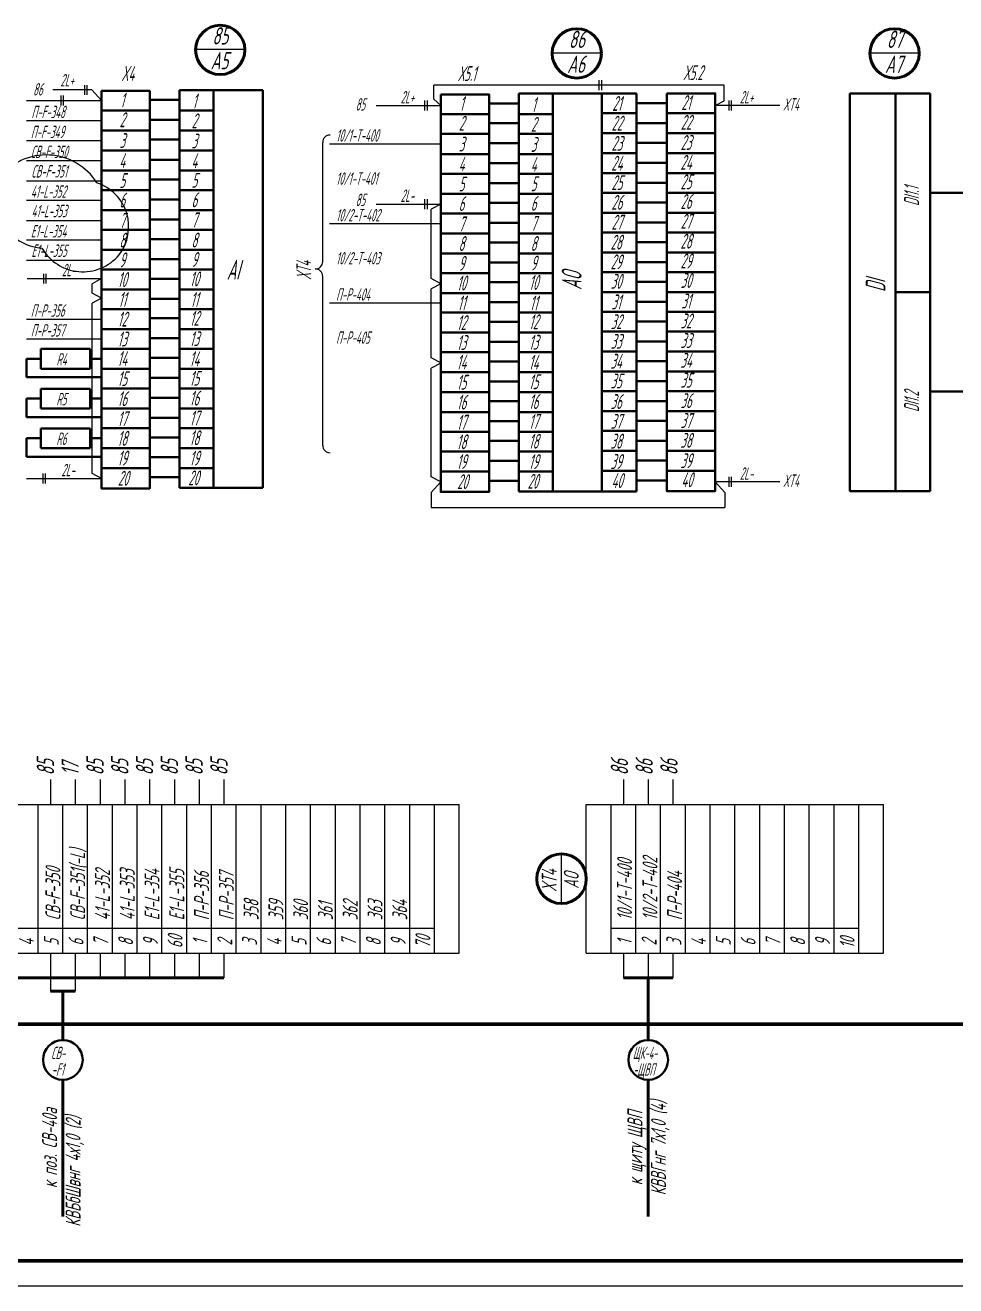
# Model space of a CAD drawing. Header units: millimetres. Extents: x -680 to 9204, y -4430 to 7779.
# Drawn here: x 2331 to 2518.8, y -537.1 to -282.9 of the extents above; entities that cross this region are included whole.
import ezdxf
from ezdxf.enums import TextEntityAlignment as Align

# ---------------------------------------------------------------- set-up
doc = ezdxf.new("R2010")
doc.units = ezdxf.units.MM
doc.layers.get('Defpoints').update_dxf_attribs({"color": 33})
for name, color, linetype, lineweight in [('Датчики', 31, 'Continuous', 50), ('Обводка', 6, 'Continuous', 25), ('Размерная', 4, 'Continuous', 25), ('Текст_КИП', 2, 'Continuous', 25), ('Толст.рамка', 7, 'Continuous', 60), ('Тонк.рамка', 10, 'Continuous', 20), ('Эл.кабель', 2, 'Continuous', 50)]:
    doc.layers.add(name, color=color, linetype=linetype, lineweight=lineweight)
doc.layers.add('ТЕКСТ', color=2, linetype='Continuous')
doc.styles.add('Simplex', font='simplex.shx', dxfattribs={"width": 0.7, "oblique": 15})

msp = doc.modelspace()

# ---------------------------------------------------------------- linework, layer by layer
at = {"color": 7, "linetype": 'ByBlock'}
for p, q in [((2365.363, -287.731), (2375.26, -287.731)), ((2437.332, -288.43), (2447.23, -288.43)), ((2501.466, -288.43), (2511.364, -288.43))]:
    msp.add_line(p, q, dxfattribs=at)
for p, q in [((2344.46, -295.949), (2336.558, -295.949)), ((2344.46, -295.949), (2346.384, -298.086)), ((2472.054, -295.003), (2413.443, -295.003)), ((2413.443, -297.815), (2413.443, -295.003)), ((2472.054, -298.147), (2472.054, -295.003)), ((2513.619, -296.655), (2513.619, -336.746)), ((2331.248, -298.086), (2346.384, -298.086)), ((2401.788, -299.105), (2414.854, -299.105)), ((2414.854, -299.105), (2413.443, -297.815)), ((2470.241, -299.105), (2472.054, -298.147)), ((2483.307, -299.105), (2470.241, -299.105)), ((2331.222, -302.098), (2346.384, -302.098)), ((2331.222, -306.14), (2346.384, -306.14)), ((2392.434, -306.839), (2414.854, -306.839)), ((2331.222, -310.166), (2346.384, -310.166)), ((2331.222, -314.29), (2346.384, -314.29)), ((2331.222, -318.169), (2346.384, -318.169)), ((2401.788, -318.967), (2414.854, -318.967)), ((2414.854, -318.967), (2412.942, -319.996)), ((2412.942, -334.009), (2412.942, -319.996)), ((2331.222, -322.294), (2346.384, -322.294)), ((2392.434, -322.91), (2414.854, -322.91)), ((2331.222, -326.173), (2346.384, -326.173)), ((2331.222, -330.297), (2346.384, -330.297)), ((2331.37, -334.005), (2346.384, -334.005)), ((2346.384, -334.005), (2344.472, -335.034)), ((2344.472, -336.901), (2344.472, -335.034)), ((2414.854, -335.038), (2412.942, -334.009)), ((2414.854, -335.038), (2412.942, -336.067)), ((2346.384, -337.931), (2344.472, -336.901)), ((2346.384, -337.931), (2344.472, -338.96)), ((2412.942, -349.953), (2412.942, -336.067)), ((2344.472, -373.28), (2344.472, -338.96)), ((2331.222, -342.167), (2346.384, -342.167)), ((2331.222, -346.167), (2346.384, -346.167)), ((2414.854, -350.982), (2412.942, -349.953)), ((2414.854, -351.025), (2412.942, -352.054)), ((2412.942, -373.979), (2412.942, -352.054)), ((2346.384, -374.31), (2344.472, -373.28)), ((2331.248, -374.31), (2346.384, -374.31)), ((2414.854, -375.008), (2412.93, -377.146)), ((2414.854, -375.008), (2412.942, -373.979)), ((2470.239, -375.008), (2472.163, -377.146)), ((2483.305, -375.008), (2470.239, -375.008)), ((2412.93, -377.146), (2412.93, -380.158)), ((2472.163, -377.146), (2472.163, -380.158)), ((2412.93, -380.158), (2472.163, -380.158))]:
    msp.add_line(p, q)
at = {"lineweight": 40}
for p, q in [((2362.115, -295.957), (2362.115, -376.214)), ((2362.115, -295.957), (2378.916, -295.957)), ((2368.987, -376.214), (2368.987, -295.957)), ((2378.916, -295.957), (2378.916, -376.214)), ((2430.585, -296.655), (2430.585, -376.913)), ((2430.585, -296.655), (2454.386, -296.655)), ((2437.457, -376.913), (2437.457, -296.655)), ((2447.386, -296.655), (2447.386, -376.913)), ((2447.386, -296.655), (2447.386, -376.838)), ((2447.386, -296.655), (2447.386, -376.838)), ((2454.386, -296.655), (2454.386, -376.913)), ((2497.44, -296.655), (2513.619, -296.655)), ((2497.44, -376.838), (2497.44, -296.655)), ((2506.619, -296.655), (2506.619, -376.838)), ((2513.619, -296.655), (2513.619, -376.838)), ((2356.142, -297.948), (2362.115, -297.948)), ((2424.612, -298.646), (2430.585, -298.646)), ((2454.386, -298.602), (2460.482, -298.602)), ((2346.384, -300.118), (2356.142, -300.118)), ((2356.142, -301.96), (2362.115, -301.96)), ((2362.115, -300.118), (2368.987, -300.118)), ((2414.854, -300.816), (2424.612, -300.816)), ((2430.585, -300.816), (2437.457, -300.816)), ((2447.386, -300.636), (2454.386, -300.636)), ((2460.482, -300.636), (2470.241, -300.636)), ((2346.384, -304.13), (2356.142, -304.13)), ((2362.115, -304.13), (2368.987, -304.13)), ((2414.854, -304.829), (2424.612, -304.829)), ((2424.612, -302.658), (2430.585, -302.658)), ((2430.585, -304.829), (2437.457, -304.829)), ((2447.386, -304.648), (2454.386, -304.648)), ((2454.386, -302.614), (2460.482, -302.614)), ((2460.482, -304.648), (2470.241, -304.648)), ((2356.142, -305.972), (2362.115, -305.972)), ((2424.612, -306.67), (2430.585, -306.67)), ((2454.386, -306.626), (2460.482, -306.626)), ((2346.384, -308.172), (2356.142, -308.172)), ((2356.142, -310.014), (2362.115, -310.014)), ((2362.115, -308.172), (2368.987, -308.172)), ((2414.854, -308.871), (2424.612, -308.871)), ((2430.585, -308.871), (2437.457, -308.871)), ((2447.386, -308.69), (2454.386, -308.69)), ((2460.482, -308.69), (2470.241, -308.69)), ((2346.384, -312.197), (2356.142, -312.197)), ((2362.115, -312.197), (2368.987, -312.197)), ((2424.612, -310.712), (2430.585, -310.712)), ((2447.386, -312.716), (2454.386, -312.716)), ((2454.386, -310.668), (2460.482, -310.668)), ((2460.482, -312.716), (2470.24, -312.716)), ((2356.142, -314.039), (2362.115, -314.039)), ((2414.854, -312.896), (2424.612, -312.896)), ((2424.612, -314.738), (2430.585, -314.738)), ((2430.585, -312.896), (2437.457, -312.896)), ((2454.386, -314.693), (2460.482, -314.693)), ((2346.384, -316.176), (2356.142, -316.176)), ((2362.115, -316.176), (2368.987, -316.176)), ((2414.854, -316.874), (2424.612, -316.874)), ((2430.585, -316.874), (2437.457, -316.874)), ((2447.386, -316.694), (2454.386, -316.694)), ((2460.482, -316.694), (2470.24, -316.694)), ((2513.619, -316.701), (2525.051, -316.701)), ((2346.384, -320.201), (2356.142, -320.201)), ((2356.142, -318.017), (2362.115, -318.017)), ((2362.115, -320.201), (2368.987, -320.201)), ((2424.612, -318.716), (2430.585, -318.716)), ((2454.386, -318.671), (2460.482, -318.671)), ((2356.142, -322.043), (2362.115, -322.043)), ((2414.854, -320.899), (2424.612, -320.899)), ((2424.612, -322.741), (2430.585, -322.741)), ((2430.585, -320.899), (2437.457, -320.899)), ((2447.386, -320.719), (2454.386, -320.719)), ((2454.386, -322.697), (2460.482, -322.697)), ((2460.482, -320.719), (2470.24, -320.719)), ((2346.384, -324.179), (2356.142, -324.179)), ((2362.115, -324.179), (2368.987, -324.179)), ((2414.854, -324.878), (2424.612, -324.878)), ((2430.585, -324.878), (2437.457, -324.878)), ((2447.386, -324.698), (2454.386, -324.698)), ((2460.482, -324.698), (2470.24, -324.698)), ((2356.142, -326.021), (2362.115, -326.021)), ((2424.612, -326.72), (2430.585, -326.72)), ((2454.386, -326.675), (2460.482, -326.675)), ((2346.384, -328.205), (2356.142, -328.205)), ((2356.142, -330.046), (2362.115, -330.046)), ((2362.115, -328.205), (2368.987, -328.205)), ((2414.854, -328.903), (2424.612, -328.903)), ((2430.585, -328.903), (2437.457, -328.903)), ((2447.386, -328.723), (2454.386, -328.723)), ((2460.482, -328.723), (2470.24, -328.723)), ((2346.384, -332.183), (2356.142, -332.183)), ((2362.115, -332.183), (2368.987, -332.183)), ((2414.854, -332.881), (2424.612, -332.881)), ((2424.612, -330.745), (2430.585, -330.745)), ((2430.585, -332.881), (2437.457, -332.881)), ((2447.386, -332.701), (2454.386, -332.701)), ((2454.386, -330.7), (2460.482, -330.7)), ((2460.482, -332.701), (2470.24, -332.701)), ((2356.142, -334.025), (2362.115, -334.025)), ((2424.612, -334.723), (2430.585, -334.723)), ((2454.386, -334.679), (2460.482, -334.679)), ((2346.384, -336.208), (2356.142, -336.208)), ((2356.142, -338.05), (2362.115, -338.05)), ((2362.115, -336.208), (2368.987, -336.208)), ((2414.854, -336.907), (2424.612, -336.907)), ((2430.585, -336.907), (2437.457, -336.907)), ((2447.386, -336.727), (2454.386, -336.727)), ((2460.482, -336.727), (2470.24, -336.727)), ((2513.619, -336.746), (2506.619, -336.746)), ((2346.384, -340.154), (2356.142, -340.154)), ((2362.115, -340.154), (2368.987, -340.154)), ((2424.612, -338.748), (2430.585, -338.748)), ((2447.386, -340.672), (2454.386, -340.672)), ((2454.386, -338.704), (2460.482, -338.704)), ((2460.482, -340.672), (2470.24, -340.672)), ((2356.142, -341.996), (2362.115, -341.996)), ((2414.854, -340.852), (2424.612, -340.852)), ((2424.612, -342.694), (2430.585, -342.694)), ((2430.585, -340.852), (2437.457, -340.852)), ((2454.386, -342.65), (2460.482, -342.65)), ((2346.384, -344.179), (2356.142, -344.179)), ((2362.115, -344.179), (2368.987, -344.179)), ((2414.854, -344.878), (2424.612, -344.878)), ((2430.585, -344.878), (2437.457, -344.878)), ((2447.386, -344.698), (2454.386, -344.698)), ((2460.482, -344.698), (2470.24, -344.698)), ((2334.132, -352.175), (2334.132, -348.175)), ((2344.132, -348.175), (2334.132, -348.175)), ((2344.132, -348.175), (2344.132, -352.175)), ((2346.384, -348.17), (2356.141, -348.17)), ((2356.142, -346.021), (2362.115, -346.021)), ((2362.115, -348.17), (2368.987, -348.17)), ((2424.611, -346.719), (2430.585, -346.719)), ((2454.386, -346.675), (2460.482, -346.675)), ((2334.132, -350.175), (2331.222, -350.175)), ((2331.222, -350.175), (2331.222, -353.903)), ((2344.132, -350.175), (2346.384, -350.175)), ((2356.141, -350.011), (2362.115, -350.011)), ((2414.854, -348.868), (2424.611, -348.868)), ((2424.611, -350.71), (2430.585, -350.71)), ((2430.585, -348.868), (2437.457, -348.868)), ((2447.386, -348.688), (2454.386, -348.688)), ((2454.386, -350.665), (2460.482, -350.665)), ((2460.482, -348.688), (2470.24, -348.688)), ((2344.132, -352.175), (2334.132, -352.175)), ((2346.384, -352.195), (2356.141, -352.195)), ((2362.115, -352.195), (2368.987, -352.195)), ((2414.854, -352.893), (2424.611, -352.893)), ((2430.585, -352.893), (2437.457, -352.893)), ((2447.386, -352.713), (2454.386, -352.713)), ((2460.482, -352.713), (2470.24, -352.713)), ((2331.222, -353.903), (2346.384, -353.903)), ((2356.141, -354.037), (2362.115, -354.037)), ((2424.611, -354.735), (2430.585, -354.735)), ((2454.386, -354.691), (2460.482, -354.691)), ((2334.132, -358.201), (2331.222, -358.201)), ((2331.222, -358.201), (2331.222, -361.929)), ((2334.132, -360.201), (2334.132, -356.201)), ((2344.132, -356.201), (2334.132, -356.201)), ((2344.132, -356.201), (2344.132, -360.201)), ((2344.132, -358.201), (2346.384, -358.201)), ((2346.384, -356.196), (2356.141, -356.196)), ((2356.141, -358.038), (2362.115, -358.038)), ((2362.115, -356.196), (2368.987, -356.196)), ((2414.854, -356.894), (2424.611, -356.894)), ((2430.585, -356.894), (2437.457, -356.894)), ((2447.386, -356.714), (2454.386, -356.714)), ((2460.482, -356.714), (2470.24, -356.714)), ((2513.619, -356.792), (2525.051, -356.792)), ((2344.132, -360.201), (2334.132, -360.201)), ((2346.384, -360.221), (2356.141, -360.221)), ((2362.115, -360.221), (2368.987, -360.221)), ((2414.854, -360.92), (2424.611, -360.92)), ((2424.611, -358.736), (2430.585, -358.736)), ((2430.585, -360.92), (2437.457, -360.92)), ((2447.386, -360.74), (2454.386, -360.74)), ((2454.386, -358.692), (2460.482, -358.692)), ((2460.482, -360.74), (2470.24, -360.74)), ((2331.222, -361.929), (2346.384, -361.929)), ((2356.141, -362.063), (2362.115, -362.063)), ((2424.611, -362.761), (2430.585, -362.761)), ((2454.386, -362.717), (2460.482, -362.717)), ((2334.132, -368.198), (2334.132, -364.198)), ((2344.132, -364.198), (2334.132, -364.198)), ((2344.132, -364.198), (2344.132, -368.198)), ((2346.384, -364.193), (2356.141, -364.193)), ((2356.141, -366.035), (2362.115, -366.035)), ((2362.115, -364.193), (2368.987, -364.193)), ((2414.854, -364.892), (2424.611, -364.892)), ((2430.585, -364.892), (2437.457, -364.892)), ((2447.386, -364.712), (2454.386, -364.712)), ((2460.482, -364.712), (2470.24, -364.712)), ((2334.132, -366.198), (2331.222, -366.198)), ((2331.222, -366.198), (2331.222, -369.927)), ((2344.132, -368.198), (2334.132, -368.198)), ((2344.132, -366.198), (2346.384, -366.198)), ((2346.384, -368.194), (2356.141, -368.194)), ((2362.115, -368.194), (2368.987, -368.194)), ((2424.611, -366.734), (2430.585, -366.734)), ((2454.386, -366.689), (2460.482, -366.689)), ((2331.222, -369.927), (2346.384, -369.927)), ((2356.141, -370.036), (2362.115, -370.036)), ((2414.854, -368.893), (2424.611, -368.893)), ((2424.611, -370.735), (2430.585, -370.735)), ((2430.585, -368.893), (2437.457, -368.893)), ((2447.386, -368.713), (2454.386, -368.713)), ((2454.386, -370.69), (2460.482, -370.69)), ((2460.482, -368.713), (2470.24, -368.713)), ((2346.384, -372.22), (2356.141, -372.22)), ((2362.115, -372.22), (2368.987, -372.22)), ((2414.854, -372.918), (2424.611, -372.918)), ((2430.585, -372.918), (2437.457, -372.918)), ((2447.386, -372.738), (2454.386, -372.738)), ((2460.482, -372.738), (2470.239, -372.738)), ((2356.141, -374.061), (2362.115, -374.061)), ((2362.115, -376.214), (2378.916, -376.214)), ((2424.611, -374.76), (2430.585, -374.76)), ((2454.386, -374.715), (2460.482, -374.715)), ((2430.585, -376.913), (2454.386, -376.913)), ((2513.619, -376.838), (2497.44, -376.838))]:
    msp.add_line(p, q, dxfattribs=at)
at = {"color": 2, "ltscale": 0.5}
for p, q in [((2336.089, -435.04), (2336.089, -440.04)), ((2341.089, -435.04), (2341.089, -440.04)), ((2346.089, -435.04), (2346.089, -440.04)), ((2351.089, -435.04), (2351.089, -440.04)), ((2356.089, -435.04), (2356.089, -440.04)), ((2361.089, -435.04), (2361.089, -440.04)), ((2366.089, -435.04), (2366.089, -440.04)), ((2371.089, -435.04), (2371.089, -440.04)), ((2451.726, -435.04), (2451.726, -440.04)), ((2456.726, -435.04), (2456.726, -440.04)), ((2336.089, -470.04), (2336.089, -477.727)), ((2341.089, -470.04), (2341.089, -477.727)), ((2346.089, -470.04), (2346.089, -475.04)), ((2351.089, -470.04), (2351.089, -475.04)), ((2356.089, -470.04), (2356.089, -475.04)), ((2361.089, -470.04), (2361.089, -475.04)), ((2366.089, -470.04), (2366.089, -475.04)), ((2371.089, -470.04), (2371.089, -475.04)), ((2451.726, -470.04), (2451.726, -475.04)), ((2456.726, -470.04), (2456.726, -475.04))]:
    msp.add_line(p, q, dxfattribs=at)
at = {"color": 2}
for p, q in [((2058.589, -440.04), (2418.589, -440.04)), ((2333.589, -470.04), (2333.589, -440.04)), ((2338.589, -470.04), (2338.589, -440.04)), ((2343.589, -470.04), (2343.589, -440.04)), ((2348.589, -470.04), (2348.589, -440.04)), ((2353.589, -470.04), (2353.589, -440.04)), ((2358.589, -470.04), (2358.589, -440.04)), ((2363.589, -470.04), (2363.589, -440.04)), ((2368.589, -470.04), (2368.589, -440.04)), ((2373.589, -470.04), (2373.589, -440.04)), ((2378.589, -470.04), (2378.589, -440.04)), ((2383.589, -470.04), (2383.589, -440.04)), ((2388.589, -470.04), (2388.589, -440.04)), ((2393.589, -470.04), (2393.589, -440.04)), ((2398.589, -470.04), (2398.589, -440.04)), ((2403.589, -470.04), (2403.589, -440.04)), ((2408.589, -470.04), (2408.589, -440.04)), ((2413.589, -470.04), (2413.589, -440.04)), ((2418.589, -470.04), (2418.589, -440.04)), ((2444.226, -470.04), (2444.226, -440.04)), ((2444.226, -440.04), (2504.226, -440.04)), ((2449.226, -470.04), (2449.226, -440.04)), ((2454.226, -470.04), (2454.226, -440.04)), ((2459.226, -470.04), (2459.226, -440.04)), ((2464.226, -470.04), (2464.226, -440.04)), ((2469.226, -470.04), (2469.226, -440.04)), ((2474.226, -470.04), (2474.226, -440.04)), ((2479.226, -470.04), (2479.226, -440.04)), ((2484.226, -470.04), (2484.226, -440.04)), ((2489.226, -470.04), (2489.226, -440.04)), ((2494.226, -470.04), (2494.226, -440.04)), ((2499.226, -470.04), (2499.226, -440.04)), ((2504.226, -470.04), (2504.226, -440.04)), ((2063.589, -465.009), (2413.589, -465.009)), ((2449.226, -465.009), (2499.226, -465.009)), ((2058.589, -470.04), (2418.589, -470.04)), ((2444.226, -470.04), (2504.226, -470.04))]:
    msp.add_line(p, q, dxfattribs=at)
at = {"color": 5, "lineweight": 60}
msp.add_line((3207.603, -484.355), (1996.114, -484.355), dxfattribs=at)
at = {"lineweight": 40}
for points in [[(2346.384, -296.137), (2356.142, -296.137), (2356.141, -376.319), (2346.384, -376.319)], [(2414.854, -296.835), (2424.612, -296.835), (2424.611, -377.018), (2414.854, -377.018)], [(2460.482, -296.655), (2470.241, -296.655), (2470.239, -376.838), (2460.482, -376.838)]]:
    msp.add_lwpolyline(points, close=True, dxfattribs=at)
at = {"layer": 'Defpoints'}
msp.add_line((2392.434, -338.917), (2414.854, -338.917), dxfattribs=at)
at = {"layer": 'Defpoints', "color": 2, "ltscale": 0.5}
for p, q in [((2461.726, -435.04), (2461.726, -440.04)), ((2461.726, -470.04), (2461.726, -475.04))]:
    msp.add_line(p, q, dxfattribs=at)
at = {"layer": 'Defpoints', "lineweight": -3}
msp.add_line((2439.226, -460.04), (2439.226, -450.04), dxfattribs=at)
at = {"layer": 'Defpoints', "color": 2}
msp.add_lwpolyline([(2325.788, -313.675, 0.5205671), (2334.363, -327.832, 0.5205671), (2334.363, -327.832, 0.5205671), (2349.928, -329.229, 0.5205671), (2349.928, -329.229, 0.5205671), (2345.454, -314.699, 0.5205671), (2345.454, -314.699, 0.5205671)], format="xyb", close=True, dxfattribs=at)
at = {"layer": 'Датчики'}
for centre, radius in [((2370.341, -287.868), 4.979), ((2442.311, -288.566), 4.979), ((2506.445, -288.566), 4.979), ((2439.226, -455.04), 5)]:
    msp.add_circle(centre, radius, dxfattribs=at)
at = {"layer": 'Обводка'}
for p, q in [((2391.031, -330.548), (2391.031, -306.543)), ((2391.031, -367.672), (2391.031, -333.528))]:
    msp.add_line(p, q, dxfattribs=at)
for centre, start, end in [((2392.531, -306.543), 90, 180), ((2389.531, -330.548), 270, 0), ((2389.531, -333.548), 0, 90), ((2392.531, -367.618), 180, 270)]:
    msp.add_arc(centre, 1.5, start, end, dxfattribs=at)
at = {"layer": 'Размерная', "ltscale": 0.9}
for p, q in [((2446.776, -294.003), (2446.776, -296.003)), ((2447.276, -294.003), (2447.276, -296.003)), ((2338.169, -297.086), (2338.169, -299.086)), ((2338.669, -297.086), (2338.669, -299.086)), ((2342.958, -294.949), (2342.958, -296.949)), ((2343.458, -294.949), (2343.458, -296.949)), ((2411.602, -298.105), (2411.602, -300.105)), ((2412.102, -298.105), (2412.102, -300.105)), ((2472.983, -298.105), (2472.983, -300.105)), ((2473.483, -298.105), (2473.483, -300.105)), ((2411.602, -317.967), (2411.602, -319.967)), ((2412.102, -317.967), (2412.102, -319.967)), ((2334.651, -333.005), (2334.651, -335.005)), ((2335.151, -333.005), (2335.151, -335.005)), ((2334.529, -373.31), (2334.529, -375.31)), ((2335.029, -373.31), (2335.029, -375.31)), ((2472.982, -374.008), (2472.982, -376.008)), ((2473.482, -374.008), (2473.482, -376.008))]:
    msp.add_line(p, q, dxfattribs=at)
at = {"layer": 'Толст.рамка'}
msp.add_line((3220.172, -532.145), (1985.172, -532.145), dxfattribs=at)
at = {"layer": 'Тонк.рамка'}
msp.add_line((1965.172, -537.145), (3225.172, -537.145), dxfattribs=at)
at = {"layer": 'Эл.кабель'}
for p, q in [((2146.089, -475.04), (2371.089, -475.04)), ((2451.726, -475.04), (2461.726, -475.04)), ((2456.726, -487.589), (2456.726, -475.04)), ((2336.089, -477.727), (2341.089, -477.727)), ((2338.589, -487.589), (2338.589, -477.727)), ((2338.589, -495.589), (2338.589, -523.176)), ((2456.726, -495.589), (2456.726, -523.176))]:
    msp.add_line(p, q, dxfattribs=at)
at = {"layer": 'Эл.кабель', "lineweight": 40}
for centre in [(2338.589, -491.589), (2456.726, -491.589)]:
    msp.add_circle(centre, 4, dxfattribs=at)

# ---------------------------------------------------------------- texts
at = {"layer": 'Defpoints', "style": 'Simplex', "oblique": 15, "width": 0.5}
for s, p in [('10/1-Т-401', (2393.711, -315.063)), ('10/2-Т-403', (2393.711, -331.134)), ('П-P-404', (2393.711, -338.451)), ('П-P-405', (2393.711, -347.141))]:
    msp.add_text(s, height=2.5, dxfattribs=at).set_placement(p)
msp.add_text('AI', height=4, dxfattribs=at).set_placement((2372.943, -332.195), align=Align.MIDDLE)
msp.add_text('AO', height=4, rotation=90, dxfattribs=at).set_placement((2441.271, -334.433), align=Align.MIDDLE)
at = {"layer": 'Defpoints', "style": 'Simplex', "oblique": 15, "width": 0.6}
for s, height, p in [('86', 3.5, (2462.663, -434.201)), ('П-P-404', 3, (2463.559, -463.431)), ('358', 3, (2378.088, -463.431)), ('359', 3, (2383.088, -463.431)), ('360', 3, (2388.088, -463.431)), ('361', 3, (2393.088, -463.431)), ('362', 3, (2398.088, -463.431)), ('363', 3, (2403.088, -463.431)), ('364', 3, (2408.088, -463.431))]:
    msp.add_text(s, height=height, rotation=90, dxfattribs=at).set_placement(p)
at = {"layer": 'ТЕКСТ', "style": 'Simplex', "oblique": 15}
for s, height, width, p in [('85', 3.5, 0.6, (2370.347, -286.783)), ('86', 3.5, 0.6, (2442.317, -287.482)), ('87', 3.5, 0.6, (2506.45, -287.482)), ('2L+', 2.5, 0.5, (2339.437, -295.234)), ('2L+', 2.5, 0.5, (2408.108, -298.655)), ('2L+', 2.5, 0.5, (2476.561, -298.655)), ('2L-', 2.5, 0.5, (2408.108, -318.516)), ('2L-', 2.5, 0.5, (2339.765, -333.507)), ('2L-', 2.5, 0.5, (2339.638, -373.859)), ('2L-', 2.5, 0.5, (2476.559, -374.557))]:
    msp.add_text(s, height=height, dxfattribs=dict(at, width=width)).set_placement(p, align=Align.CENTER)
at = {"layer": 'ТЕКСТ', "style": 'Simplex', "oblique": 15, "width": 0.6}
for s, p in [('А5', (2370.17, -290.055)), ('А6', (2442.14, -290.753)), ('А7', (2506.274, -290.753))]:
    msp.add_text(s, height=3.5, dxfattribs=at).set_placement(p, align=Align.MIDDLE)
at = {"layer": 'ТЕКСТ', "color": 4, "style": 'Simplex', "oblique": 15, "width": 0.5}
for s, p in [('X4', (2351.678, -292.622)), ('Х5.1', (2420.148, -292.648)), ('Х5.2', (2465.777, -292.468))]:
    msp.add_text(s, height=3, dxfattribs=at).set_placement(p, align=Align.MIDDLE)
at = {"layer": 'ТЕКСТ', "style": 'Simplex', "oblique": 15, "width": 0.5}
for s, p in [('86', (2332.576, -297.068)), ('П-F-348', (2332.25, -301.632)), ('85', (2397.653, -300.108)), ('XT4', (2483.946, -300.108)), ('П-F-349', (2332.12, -305.661)), ('10/1-Т-400', (2393.711, -306.372)), ('СВ-F-350', (2332.12, -309.687)), ('СВ-F-351', (2332.25, -313.612)), ('41-L-352', (2332.12, -317.69)), ('85', (2397.653, -319.361)), ('41-L-353', (2332.25, -321.616)), ('10/2-Т-402', (2393.711, -322.443)), ('Е1-L-354', (2332.12, -325.694)), ('Е1-L-355', (2332.25, -329.62)), ('П-P-356', (2332.12, -341.688)), ('П-P-357', (2332.12, -345.689)), ('R4', (2337.282, -351.531)), ('R5', (2337.282, -359.557)), ('R6', (2337.282, -367.554)), ('XT4', (2483.945, -376.01))]:
    msp.add_text(s, height=2.5, dxfattribs=at).set_placement(p)
at = {"layer": 'ТЕКСТ', "color": 2, "style": 'Simplex', "oblique": 15, "width": 0.5}
for s, p in [('1', (2350.56, -299.478)), ('1', (2365.114, -299.693)), ('1', (2419.03, -300.176)), ('1', (2433.584, -300.391)), ('21', (2450.392, -300.166)), ('21', (2464.348, -299.996)), ('2', (2350.56, -303.458)), ('2', (2365.114, -303.673)), ('2', (2419.03, -304.157)), ('2', (2433.584, -304.372)), ('22', (2450.392, -304.146)), ('22', (2464.348, -303.977)), ('3', (2350.56, -307.664)), ('3', (2365.114, -307.741)), ('23', (2464.348, -308.044)), ('3', (2419.03, -308.362)), ('3', (2433.584, -308.439)), ('23', (2450.392, -308.214)), ('4', (2350.56, -311.685)), ('4', (2365.114, -311.741)), ('4', (2419.03, -312.383)), ('4', (2433.584, -312.439)), ('24', (2450.392, -312.214)), ('24', (2464.348, -312.044)), ('5', (2350.56, -315.723)), ('5', (2365.114, -315.673)), ('5', (2419.03, -316.421)), ('5', (2433.584, -316.372)), ('25', (2450.392, -316.146)), ('25', (2464.348, -315.977)), ('6', (2350.56, -319.67)), ('6', (2365.114, -319.612)), ('6', (2419.03, -320.368)), ('6', (2433.584, -320.311)), ('26', (2450.392, -320.113)), ('26', (2464.348, -319.943)), ('7', (2350.56, -323.767)), ('7', (2365.114, -323.648)), ('7', (2419.03, -324.465)), ('7', (2433.584, -324.347)), ('27', (2450.392, -324.113)), ('27', (2464.348, -323.943)), ('8', (2350.56, -327.728)), ('8', (2365.114, -327.721)), ('8', (2419.03, -328.426)), ('8', (2433.584, -328.419)), ('28', (2450.242, -328.155)), ('28', (2464.348, -327.943)), ('9', (2350.56, -331.717)), ('9', (2365.114, -331.643)), ('9', (2419.03, -332.416)), ('9', (2433.584, -332.341)), ('29', (2450.242, -332.113)), ('29', (2464.348, -331.943)), ('10', (2350.56, -335.69)), ('10', (2365.114, -335.566)), ('30', (2450.242, -336.046)), ('30', (2464.348, -335.876)), ('10', (2419.03, -336.389)), ('10', (2433.584, -336.264)), ('11', (2350.56, -339.711)), ('11', (2365.114, -339.715)), ('11', (2419.03, -340.41)), ('11', (2433.584, -340.413)), ('31', (2450.242, -340.194)), ('31', (2464.348, -340.025)), ('12', (2350.56, -343.667)), ('12', (2365.114, -343.506)), ('12', (2419.03, -344.365)), ('12', (2433.584, -344.205)), ('32', (2450.242, -344.194)), ('32', (2464.348, -344.025)), ('13', (2350.56, -347.69)), ('13', (2365.114, -347.63)), ('13', (2419.03, -348.388)), ('13', (2433.584, -348.328)), ('33', (2450.242, -348.161)), ('33', (2464.348, -347.991)), ('14', (2350.56, -351.629)), ('14', (2365.114, -351.67)), ('14', (2419.03, -352.328)), ('14', (2433.584, -352.368)), ('34', (2450.242, -352.161)), ('34', (2464.348, -351.991)), ('15', (2350.56, -355.691)), ('15', (2365.114, -355.61)), ('15', (2419.03, -356.39)), ('15', (2433.584, -356.308)), ('35', (2450.242, -356.161)), ('35', (2464.348, -355.991)), ('16', (2350.56, -359.72)), ('16', (2365.114, -359.607)), ('16', (2419.03, -360.418)), ('16', (2433.584, -360.305)), ('36', (2450.242, -360.295)), ('36', (2464.348, -360.125)), ('17', (2350.56, -363.765)), ('17', (2365.114, -363.607)), ('17', (2419.03, -364.463)), ('17', (2433.584, -364.305)), ('37', (2450.242, -364.295)), ('37', (2464.348, -364.125)), ('18', (2350.56, -367.715)), ('18', (2365.114, -367.607)), ('18', (2419.03, -368.414)), ('18', (2433.584, -368.305)), ('38', (2450.242, -368.295)), ('38', (2464.348, -368.125)), ('19', (2350.56, -371.708)), ('19', (2365.114, -371.708)), ('19', (2419.03, -372.406)), ('19', (2433.584, -372.406)), ('39', (2450.242, -372.396)), ('39', (2464.348, -372.226)), ('20', (2350.75, -375.765)), ('20', (2364.961, -375.685)), ('20', (2419.22, -376.463)), ('20', (2433.431, -376.384)), ('40', (2450.432, -376.239)), ('40', (2464.539, -376.069))]:
    msp.add_text(s, height=3, dxfattribs=at).set_placement(p, align=Align.CENTER)
at = {"layer": 'ТЕКСТ', "color": 1, "style": 'Simplex', "oblique": 15, "width": 0.5}
msp.add_text('XT4', height=3, rotation=90, dxfattribs=at).set_placement((2388.723, -332.365), align=Align.CENTER)
at = {"layer": 'ТЕКСТ', "style": 'Simplex', "oblique": 15, "width": 0.6}
for s, height, p in [('85', 3.5, (2336.823, -434.201)), ('17', 3.5, (2341.823, -434.201)), ('85', 3.5, (2346.823, -434.201)), ('85', 3.5, (2351.823, -434.201)), ('85', 3.5, (2356.823, -434.201)), ('85', 3.5, (2361.823, -434.201)), ('85', 3.5, (2366.823, -434.201)), ('85', 3.5, (2371.823, -434.201)), ('86', 3.5, (2452.663, -434.201)), ('86', 3.5, (2457.663, -434.201)), ('СВ-F-351(-L)', 3, (2343.088, -463.431)), ('СВ-F-350', 3, (2338.088, -463.431)), ('Е1-L-355', 3, (2363.088, -463.431)), ('10/1-Т-400', 3, (2453.447, -463.431)), ('10/2-Т-402', 3, (2458.581, -463.431)), ('41-L-352', 3, (2348.088, -463.431)), ('41-L-353', 3, (2353.088, -463.431)), ('Е1-L-354', 3, (2358.088, -463.431)), ('П-P-356', 3, (2368.088, -463.431)), ('П-P-357', 3, (2373.088, -463.431)), ('60', 3, (2362.746, -469.057)), ('70', 3, (2412.746, -469.057)), ('10', 3, (2498.383, -469.057)), ('КВБбШвнг 4х1,0 (2)', 3, (2342.156, -525.255))]:
    msp.add_text(s, height=height, rotation=90, dxfattribs=at).set_placement(p)
for s, p in [('XT4', (2438.257, -455.431)), ('AO', (2442.697, -455.409)), ('4', (2332.762, -467.865)), ('5', (2337.762, -467.865)), ('6', (2342.762, -467.865)), ('7', (2347.762, -467.865)), ('8', (2352.762, -467.865)), ('9', (2357.762, -467.865)), ('1', (2367.762, -467.865)), ('2', (2372.762, -467.865)), ('3', (2377.762, -467.865)), ('4', (2382.762, -467.865)), ('5', (2387.762, -467.865)), ('6', (2392.762, -467.865)), ('7', (2397.762, -467.865)), ('8', (2402.762, -467.865)), ('9', (2407.762, -467.865)), ('1', (2453.399, -467.865)), ('2', (2458.399, -467.865)), ('3', (2463.399, -467.865)), ('4', (2468.399, -467.865)), ('5', (2473.399, -467.865)), ('6', (2478.399, -467.865)), ('7', (2483.399, -467.865)), ('8', (2488.399, -467.865)), ('9', (2493.399, -467.865)), ('к поз. СВ-40а', (2337.407, -509.382)), ('к щиту ЩВП', (2455.544, -509.382))]:
    msp.add_text(s, height=3, rotation=90, dxfattribs=at).set_placement(p, align=Align.CENTER)
at = {"layer": 'ТЕКСТ', "color": 4, "style": 'Simplex', "oblique": 15, "width": 0.6}
msp.add_text('КВВГнг 7х1,0 (4)', height=3, rotation=90, dxfattribs=at).set_placement((2460.293, -509.382), align=Align.CENTER)
at = {"layer": 'Текст_КИП', "color": 1, "style": 'Simplex', "oblique": 15, "width": 0.5}
for s, p in [('DI1.1', (2509.867, -317.4)), ('DI1.2', (2509.867, -358.812))]:
    msp.add_text(s, height=3, rotation=90, dxfattribs=at).set_placement(p, align=Align.MIDDLE)
at = {"layer": 'Текст_КИП', "style": 'Simplex', "oblique": 15, "width": 0.5}
msp.add_text('DI', height=4, rotation=90, dxfattribs=at).set_placement((2502.603, -335.458), align=Align.MIDDLE)
at = {"layer": 'Текст_КИП', "style": 'Simplex', "oblique": 15}
for s, width, p in [('СВ-', 0.5, (2336.228, -491.418)), ('ЩК-4-', 0.4, (2453.614, -491.418)), ('-F1', 0.5, (2336.305, -494.764)), ('-ЩВП', 0.4, (2453.691, -494.764))]:
    msp.add_text(s, height=2.5, dxfattribs=dict(at, width=width)).set_placement(p)

doc.saveas('drawing.dxf')
